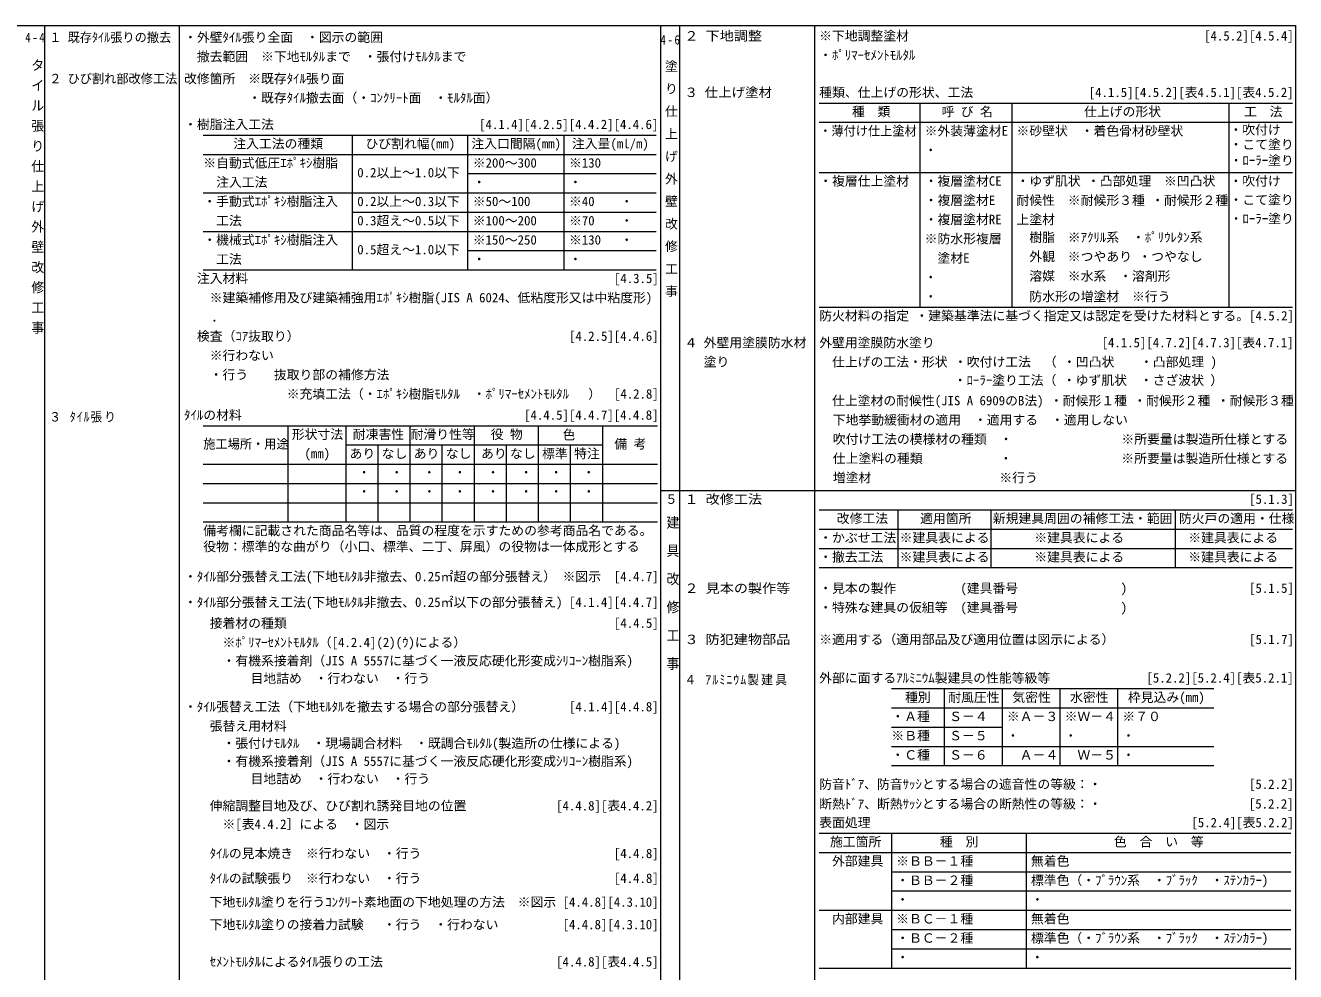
# Model space of a CAD drawing. Units: millimetres on the paper. Extents: x -395 to 397, y -284 to 286.
# Drawn here: x 1.4 to 397.4, y -8.7 to 286.2 of the extents above; entities that cross this region are included whole.
import ezdxf
from ezdxf.enums import TextEntityAlignment as Align

# ---------------------------------------------------------------- set-up
doc = ezdxf.new("R2010")
doc.units = ezdxf.units.MM
for name, color, linetype, lineweight in [('0-0', 4, 'Continuous', 9), ('E-0', 5, 'Continuous', 9), ('E-1', 7, 'Continuous', 9)]:
    doc.layers.add(name, color=color, linetype=linetype, lineweight=lineweight)
doc.layers.add('0-1_文字', color=7, linetype='Continuous')
doc.styles.add('@ＭＳ ゴシック', font='')
doc.styles.add('ＭＳ ゴシック', font='')
doc.styles.add('ＭＳ Ｐ明朝', font='')
doc.styles.get('@ＭＳ ゴシック').set_extended_font_data('@MS Gothic')
doc.styles.get('ＭＳ ゴシック').set_extended_font_data('MS Gothic')
doc.styles.get('ＭＳ Ｐ明朝').set_extended_font_data('MS PMincho')

msp = doc.modelspace()

# ---------------------------------------------------------------- linework, layer by layer
at = {"layer": '0-0'}
for p, q in [((7.369, 286.235), (7.369, -261.265)), ((49.369, 286.235), (49.369, -261.265)), ((205.369, 286.235), (205.369, -261.265)), ((247.369, 286.235), (247.369, -261.265)), ((248.869, 262.03), (396.432, 262.03)), ((280.233, 262.03), (280.233, 198.401)), ((308.862, 262.03), (308.862, 198.401)), ((376.542, 262.03), (376.542, 198.401)), ((248.869, 256.03), (396.432, 256.03)), ((56.869, 252.042), (198.086, 252.042)), ((103.369, 210.042), (103.369, 252.042)), ((139.369, 210.042), (139.369, 252.042)), ((169.369, 210.042), (169.369, 252.042)), ((56.869, 246.042), (198.086, 246.042)), ((139.369, 240.042), (198.086, 240.042)), ((248.869, 240.401), (396.432, 240.401)), ((56.869, 234.042), (198.086, 234.042)), ((103.369, 228.042), (198.086, 228.042)), ((56.869, 222.042), (198.086, 222.042)), ((139.369, 216.042), (198.086, 216.042)), ((56.869, 210.042), (198.086, 210.042)), ((248.869, 198.401), (396.432, 198.401)), ((56.869, 161.461), (198.433, 161.461)), ((83.369, 131.461), (83.369, 161.461)), ((101.369, 131.461), (101.369, 161.461)), ((121.369, 131.461), (121.369, 161.461)), ((141.369, 131.461), (141.369, 161.461)), ((161.369, 131.461), (161.369, 161.461)), ((181.369, 131.461), (181.369, 161.461)), ((101.369, 155.461), (181.369, 155.461)), ((111.369, 131.461), (111.369, 155.461)), ((131.369, 131.461), (131.369, 155.461)), ((151.369, 131.461), (151.369, 155.461)), ((171.369, 131.461), (171.369, 155.461)), ((56.869, 149.461), (198.433, 149.461)), ((56.869, 143.461), (198.433, 143.461)), ((199.369, 141.235), (397.369, 141.235)), ((56.869, 137.461), (198.433, 137.461)), ((248.869, 135.235), (396.432, 135.235)), ((273.334, 135.235), (273.334, 117.235)), ((302.319, 135.235), (302.319, 117.235)), ((359.843, 135.235), (359.843, 117.235)), ((56.869, 131.461), (198.433, 131.461)), ((248.869, 129.235), (396.432, 129.235)), ((248.869, 123.235), (396.432, 123.235)), ((248.869, 117.235), (396.432, 117.235)), ((271.369, 79.528), (371.869, 79.528)), ((287.869, 79.528), (287.869, 55.528)), ((305.869, 79.528), (305.869, 55.528)), ((323.869, 79.528), (323.869, 55.528)), ((341.869, 79.528), (341.869, 55.528)), ((271.369, 73.528), (371.869, 73.528)), ((271.369, 67.528), (305.869, 67.528)), ((271.369, 61.528), (371.869, 61.528)), ((271.369, 55.528), (371.869, 55.528)), ((248.869, 34.452), (395.871, 34.452)), ((271.369, 34.452), (271.369, -7.548)), ((313.369, 34.452), (313.369, -7.548)), ((248.869, 28.452), (395.871, 28.452)), ((271.369, 22.452), (395.871, 22.452)), ((271.369, 16.452), (395.871, 16.452)), ((248.869, 10.452), (395.871, 10.452)), ((271.369, 4.452), (395.871, 4.452)), ((271.369, -1.548), (395.871, -1.548)), ((248.869, -7.548), (395.871, -7.548))]:
    msp.add_line(p, q, dxfattribs=at)
at = {"layer": 'E-0', "color": 7}
for p, q in [((-394.631, 286.235), (397.369, 286.235)), ((199.369, 286.235), (199.369, -261.265)), ((397.369, 286.235), (397.369, -283.681))]:
    msp.add_line(p, q, dxfattribs=at)

# ---------------------------------------------------------------- texts
at = {"layer": '0-0', "color": 7, "style": 'ＭＳ ゴシック'}
for s, p in [('・吹付け', (376.747, 251.37)), ('・こて塗り', (376.781, 246.806)), ('・ﾛｰﾗｰ塗り', (376.813, 241.828)), ('・吹付け', (376.747, 235.389)), ('・こて塗り', (376.781, 229.539)), ('・ﾛｰﾗｰ塗り', (376.813, 223.657))]:
    msp.add_text(s, height=2.933, dxfattribs=at).set_placement(p, align=Align.BOTTOM_LEFT)
at = {"layer": '0-1_文字', "style": 'ＭＳ ゴシック'}
for s, width, p in [('１ 既存ﾀｲﾙ張りの撤去', 0.95, (8.869, 280.194)), ('２ 下地調整', 1.1, (206.844, 280.637)), ('２ ひび割れ部改修工法', 0.95, (8.869, 267.328)), ('３ 仕上げ塗材', 1.05, (206.869, 263.03)), ('・薄付け仕上塗材', 0.95, (248.869, 251.03)), ('・', 0.95, (281.733, 245.03)), ('・', 0.95, (281.733, 205.401)), ('・', 0.95, (281.733, 199.401)), ('色', 0.95, (168.969, 156.311)), ('施工場所・用途', 0.95, (56.869, 153.461)), ('・', 0.95, (105.102, 144.583)), ('・', 0.95, (115.267, 144.583)), ('・', 0.95, (125.433, 144.583)), ('・', 0.95, (134.953, 144.583)), ('・', 0.95, (145.279, 144.583)), ('・', 0.95, (155.606, 144.583)), ('・', 0.95, (164.964, 144.583)), ('・', 0.95, (175.13, 144.583)), ('・', 0.95, (105.102, 138.613)), ('・', 0.95, (115.267, 138.613)), ('・', 0.95, (125.433, 138.613)), ('・', 0.95, (134.953, 138.613)), ('・', 0.95, (145.279, 138.613)), ('・', 0.95, (155.606, 138.613)), ('・', 0.95, (164.964, 138.613)), ('・', 0.95, (175.13, 138.613)), ('５', 0.95, (200.869, 136.235)), ('１ 改修工法', 1.1, (206.869, 136.235)), ('２ 見本の製作等', 1.1, (206.869, 108.488)), ('３ 防犯建物部品', 1.1, (206.869, 92.528)), ('・', 0.95, (307.369, 62.528)), ('・', 0.95, (325.369, 62.528)), ('・', 0.95, (343.369, 62.528)), ('・', 0.95, (343.369, 56.528))]:
    msp.add_text(s, height=2.933, dxfattribs=dict(at, width=width)).set_placement(p, align=Align.BOTTOM_LEFT)
for s, p in [('・外壁ﾀｲﾙ張り全面\u3000・図示の範囲', (50.869, 280.194)), ('※下地調整塗材\u3000\u3000\u3000\u3000\u3000\u3000\u3000\u3000\u3000\u3000\u3000\u3000\u3000\u3000\u3000\u3000\u3000\u3000\u3000\u3000\u3000\u3000  [4.5.2][4.5.4]', (248.844, 280.637)), ('\u3000撤去範囲\u3000※下地ﾓﾙﾀﾙまで\u3000・張付けﾓﾙﾀﾙまで', (50.869, 274.194)), ('・ﾎﾟﾘﾏｰｾﾒﾝﾄﾓﾙﾀﾙ', (248.844, 274.637)), ('改修箇所\u3000※既存ﾀｲﾙ張り面', (50.869, 267.328)), ('\u3000\u3000\u3000\u3000\u3000・既存ﾀｲﾙ撤去面（・ｺﾝｸﾘｰﾄ面\u3000・ﾓﾙﾀﾙ面）', (50.869, 261.328)), ('種類、仕上げの形状、工法\u3000\u3000\u3000\u3000\u3000\u3000\u3000\u3000\u3000[4.1.5][4.5.2][表4.5.1][表4.5.2]', (248.869, 263.03)), ('種\u3000類', (259.06, 257.03)), ('呼 び 名', (287.017, 257.03)), ('仕上げの形状', (331.42, 257.03)), ('工\u3000法', (381.279, 257.03)), ('・樹脂注入工法\u3000\u3000\u3000\u3000\u3000\u3000\u3000\u3000\u3000\u3000\u3000\u3000\u3000  \u3000  [4.1.4][4.2.5][4.4.2][4.4.6]', (50.869, 253.042)), ('※外装薄塗材E', (281.733, 251.03)), ('※砂壁状\u3000・着色骨材砂壁状', (310.362, 251.03)), ('注入工法の種類', (66.219, 247.042)), ('ひび割れ幅(mm)', (107.419, 247.042)), ('注入口間隔(mm)', (140.419, 247.042)), ('注入量(ml/m)', (171.778, 247.042)), ('※自動式低圧ｴﾎﾟｷｼ樹脂', (56.869, 241.042)), ('0.2以上～1.0以下', (104.869, 238.011)), ('※200～300', (140.869, 241.042)), ('※130', (170.869, 241.042)), ('\u3000注入工法', (56.869, 235.042)), ('・\u3000', (140.869, 235.042)), ('・\u3000', (170.869, 235.042)), ('・複層仕上塗材', (248.869, 235.401)), ('・複層塗材CE', (281.733, 235.401)), ('・ゆず肌状 ・凸部処理  ※凹凸状', (310.362, 235.401)), ('・複層塗材E', (281.733, 229.401)), ('耐候性\u3000※耐候形３種 ・耐候形２種', (310.362, 229.401)), ('・手動式ｴﾎﾟｷｼ樹脂注入', (56.869, 229.042)), ('0.2以上～0.3以下', (104.869, 229.042)), ('※50～100', (140.869, 229.042)), ('※40\u3000\u3000・\u3000', (170.869, 229.042)), ('\u3000工法', (56.869, 223.042)), ('0.3超え～0.5以下', (104.869, 223.042)), ('※100～200', (140.869, 223.042)), ('※70\u3000\u3000・\u3000', (170.869, 223.042)), ('・複層塗材RE', (281.733, 223.401)), ('上塗材', (310.362, 223.401)), ('\u3000樹脂\u3000※ｱｸﾘﾙ系\u3000・ﾎﾟﾘｳﾚﾀﾝ系', (310.362, 217.845)), ('・機械式ｴﾎﾟｷｼ樹脂注入', (56.869, 217.042)), ('0.5超え～1.0以下', (104.869, 214.011)), ('※150～250', (140.869, 217.042)), ('※130\u3000 ・\u3000', (170.869, 217.042)), ('※防水形複層', (281.733, 217.401)), ('\u3000工法', (56.869, 211.042)), ('・\u3000', (140.869, 211.042)), ('・\u3000', (170.869, 211.042)), ('\u3000塗材E', (281.733, 211.401)), ('\u3000外観\u3000※つやあり ・つやなし ', (310.362, 211.845)), ('\u3000溶媒\u3000※水系\u3000・溶剤形', (310.362, 205.756)), ('\u3000注入材料\u3000\u3000\u3000\u3000\u3000\u3000\u3000\u3000\u3000\u3000\u3000\u3000\u3000\u3000\u3000\u3000\u3000\u3000\u3000\u3000 \u3000\u3000\u3000\u3000\u3000\u3000\u3000\u3000[4.3.5]', (50.869, 205.042)), ('\u3000\u3000※建築補修用及び建築補強用ｴﾎﾟｷｼ樹脂(JIS A 6024、低粘度形又は中粘度形)', (50.869, 199.042)), ('\u3000防水形の増塗材\u3000※行う', (310.362, 199.401)), ('防火材料の指定 ・建築基準法に基づく指定又は認定を受けた材料とする。[4.5.2]', (248.869, 193.401)), ('\u3000検査（ｺｱ抜取り）\u3000\u3000\u3000\u3000\u3000\u3000\u3000\u3000\u3000\u3000\u3000\u3000 \u3000\u3000\u3000\u3000\u3000\u3000\u3000\u3000 [4.2.5][4.4.6]', (50.869, 187.042)), ('４ 外壁用塗膜防水材', (206.869, 185.03)), ('外壁用塗膜防水塗り\u3000\u3000\u3000\u3000\u3000\u3000\u3000\u3000\u3000\u3000\u3000\u3000\u3000[4.1.5][4.7.2][4.7.3][表4.7.1]', (248.869, 185.03)), ('\u3000\u3000※行わない', (50.869, 181.042)), ('\u3000 塗り', (206.869, 179.03)), ('\u3000仕上げの工法・形状 ・吹付け工法\u3000（ ・凹凸状\u3000\u3000・凸部処理 )\u3000', (248.869, 179.03)), ('\u3000\u3000・行う\u3000\u3000抜取り部の補修方法', (50.869, 175.042)), ('\u3000              \u3000\u3000 ・ﾛｰﾗｰ塗り工法（ ・ゆず肌状\u3000・さざ波状 ）\u3000', (248.869, 173.308)), ('\u3000\u3000\u3000\u3000\u3000\u3000\u3000\u3000※充填工法（・ｴﾎﾟｷｼ樹脂ﾓﾙﾀﾙ\u3000・ﾎﾟﾘﾏｰｾﾒﾝﾄﾓﾙﾀﾙ\u3000 ）\u3000[4.2.8]', (50.869, 169.042)), ('\u3000仕上塗材の耐候性(JIS A 6909のB法) ・耐候形１種 ・耐候形２種 ・耐候形３種', (248.869, 166.945)), ('ﾀｲﾙの材料\u3000\u3000\u3000\u3000\u3000\u3000\u3000\u3000\u3000\u3000\u3000\u3000\u3000\u3000\u3000\u3000\u3000\u3000\u3000\u3000\u3000\u3000[4.4.5][4.4.7][4.4.8]', (50.869, 162.461)), ('\u3000\u3000下地挙動緩衝材の適用\u3000・適用する\u3000・適用しない', (245.09, 160.945)), ('形状寸法', (84.469, 156.461)), ('耐凍害性', (103.469, 156.461)), ('耐滑り性等', (121.469, 156.461)), ('役 物', (146.469, 156.461)), ('\u3000\u3000吹付け工法の模様材の種類\u3000・\u3000\u3000\u3000\u3000\u3000       ※所要量は製造所仕様とする', (245.09, 154.945)), ('(㎜)', (88.419, 150.461)), ('あり', (102.469, 150.461)), ('なし', (112.469, 150.461)), ('あり', (122.469, 150.461)), ('なし', (132.469, 150.461)), (' あり', (141.469, 150.461)), ('なし', (152.469, 150.461)), ('標準', (162.469, 150.461)), ('特注', (172.469, 150.461)), ('備 考', (185.001, 153.461)), ('\u3000\u3000仕上塗料の種類\u3000\u3000\u3000      ・\u3000\u3000\u3000\u3000\u3000       ※所要量は製造所仕様とする', (245.09, 148.945)), ('\u3000\u3000増塗材\u3000\u3000\u3000              ※行う', (245.09, 142.945)), ('\u3000\u3000\u3000\u3000\u3000\u3000\u3000\u3000\u3000\u3000\u3000\u3000\u3000\u3000\u3000\u3000\u3000\u3000\u3000\u3000\u3000\u3000\u3000\u3000\u3000\u3000\u3000 [5.1.3]', (272.869, 136.235)), ('備考欄に記載された商品名等は、品質の程度を示すための参考商品名である。', (56.869, 126.461)), ('改修工法     適用箇所', (254.337, 130.235)), ('新規建具周囲の補修工法・範囲 防火戸の適用・仕様', (302.988, 130.235)), ('・かぶせ工法', (248.869, 124.235)), ('※建具表による       ※建具表による\u3000\u3000\u3000\u3000  ※建具表による', (273.952, 124.235)), ('役物：標準的な曲がり（小口、標準、二丁、屏風）の役物は一体成形とする', (56.869, 121.46)), ('・撤去工法', (248.869, 118.235)), ('※建具表による       ※建具表による\u3000\u3000\u3000\u3000\u3000※建具表による', (273.952, 118.235)), ('・ﾀｲﾙ部分張替え工法(下地ﾓﾙﾀﾙ非撤去、0.25㎡超の部分張替え） ※図示  [4.4.7]', (50.869, 112.129)), ('・見本の製作\u3000\u3000\u3000\u3000\u3000(建具番号\u3000\u3000\u3000\u3000\u3000\u3000\u3000\u3000) \u3000\u3000\u3000\u3000\u3000\u3000\u3000\u3000\u3000[5.1.5]', (248.869, 108.488)), ('・ﾀｲﾙ部分張替え工法(下地ﾓﾙﾀﾙ非撤去、0.25㎡以下の部分張替え) [4.1.4][4.4.7]', (50.869, 104.124)), ('・特殊な建具の仮組等\u3000(建具番号\u3000\u3000\u3000\u3000\u3000\u3000\u3000\u3000) ', (248.869, 102.488)), ('\u3000\u3000接着材の種類\u3000\u3000\u3000\u3000\u3000\u3000\u3000\u3000\u3000\u3000\u3000\u3000\u3000\u3000\u3000\u3000\u3000\u3000\u3000\u3000\u3000\u3000\u3000\u3000\u3000 [4.4.5]', (50.869, 97.594)), ('\u3000\u3000\u3000※ﾎﾟﾘﾏｰｾﾒﾝﾄﾓﾙﾀﾙ（[4.2.4](2)(ｳ)による）', (50.869, 91.594)), ('※適用する（適用部品及び適用位置は図示による）\u3000\u3000 \u3000\u3000\u3000\u3000\u3000\u3000\u3000\u3000[5.1.7]', (248.869, 92.528)), ('\u3000\u3000\u3000・有機系接着剤（JIS A 5557に基づく一液反応硬化形変成ｼﾘｺｰﾝ樹脂系)', (50.869, 85.871)), ('外部に面するｱﾙﾐﾆｳﾑ製建具の性能等級等\u3000\u3000\u3000\u3000\u3000\u3000 \u3000[5.2.2][5.2.4][表5.2.1]', (248.869, 80.528)), ('・ﾀｲﾙ張替え工法（下地ﾓﾙﾀﾙを撤去する場合の部分張替え）\u3000\u3000 \u3000[4.1.4][4.4.8]', (50.869, 71.547)), ('種別', (275.623, 74.493)), ('耐風圧性', (289.073, 74.493)), ('気密性', (309.073, 74.493)), ('水密性', (327.073, 74.493)), ('枠見込み(mm)', (345.092, 74.493)), ('・Ａ種', (271.369, 68.528)), ('Ｓ－４', (289.369, 68.528)), ('※Ａ－３', (307.369, 68.528)), ('※Ｗ－４', (325.369, 68.528)), ('※７０', (343.369, 68.528)), ('\u3000\u3000張替え用材料', (50.869, 65.547)), ('\u3000\u3000\u3000・張付けﾓﾙﾀﾙ\u3000・現場調合材料\u3000・既調合ﾓﾙﾀﾙ(製造所の仕様による)', (50.869, 60.179)), ('※Ｂ種', (271.369, 62.528)), ('Ｓ－５', (289.369, 62.528)), ('・Ｃ種', (271.369, 56.528)), ('Ｓ－６', (289.369, 56.528)), ('\u3000Ａ－４', (307.369, 56.528)), ('\u3000Ｗ－５', (325.369, 56.528)), ('\u3000\u3000\u3000・有機系接着剤（JIS A 5557に基づく一液反応硬化形変成ｼﾘｺｰﾝ樹脂系)', (50.869, 54.571)), ('防音ﾄﾞｱ、防音ｻｯｼとする場合の遮音性の等級：・\u3000\u3000\u3000 \u3000\u3000       \u3000 \u3000[5.2.2]', (248.869, 47.413)), ('\u3000\u3000伸縮調整目地及び、ひび割れ誘発目地の位置\u3000\u3000\u3000     \u3000 [4.4.8][表4.4.2]', (50.869, 40.678)), ('断熱ﾄﾞｱ、断熱ｻｯｼとする場合の断熱性の等級：・\u3000\u3000\u3000                 [5.2.2]', (248.869, 41.277)), ('表面処理\u3000\u3000\u3000\u3000\u3000\u3000\u3000\u3000\u3000\u3000\u3000\u3000\u3000\u3000\u3000\u3000\u3000\u3000\u3000\u3000\u3000\u3000\u3000\u3000\u3000[5.2.4][表5.2.2]', (248.869, 35.452)), ('\u3000    ※[表4.4.2］による\u3000・図示', (50.869, 34.936)), ('施工箇所', (252.219, 29.452)), ('種\u3000別', (286.469, 29.452)), ('色\u3000合\u3000い\u3000等', (340.72, 29.452)), ('\u3000  ﾀｲﾙの見本焼き\u3000※行わない\u3000・行う\u3000\u3000\u3000\u3000\u3000\u3000\u3000\u3000\u3000\u3000\u3000\u3000\u3000    [4.4.8]', (50.869, 25.825)), ('\u3000外部建具', (248.869, 23.452)), ('※ＢＢ－１種', (272.869, 23.452)), ('無着色', (314.869, 23.452)), ('\u3000  ﾀｲﾙの試験張り\u3000※行わない\u3000・行う\u3000\u3000\u3000  \u3000\u3000\u3000\u3000\u3000\u3000\u3000\u3000\u3000\u3000\u3000[4.4.8]', (50.869, 18.08)), ('・ＢＢ－２種', (272.869, 17.452)), ('標準色（・ﾌﾞﾗｳﾝ系\u3000・ﾌﾞﾗｯｸ\u3000・ｽﾃﾝｶﾗｰ)', (314.869, 17.452)), ('\u3000\u3000下地ﾓﾙﾀﾙ塗りを行うｺﾝｸﾘｰﾄ素地面の下地処理の方法  ※図示 [4.4.8][4.3.10]', (50.869, 10.669)), ('・\u3000', (272.869, 11.452)), ('・ ', (314.869, 11.452)), ('\u3000内部建具', (248.869, 5.452)), ('※ＢＣ－１種', (272.869, 5.452)), ('無着色', (314.869, 5.452)), ('\u3000\u3000下地ﾓﾙﾀﾙ塗りの接着力試験\u3000 ・行う\u3000・行わない  \u3000\u3000\u3000  [4.4.8][4.3.10]', (50.869, 3.655)), ('・ＢＣ－２種', (272.869, -0.548)), ('標準色（・ﾌﾞﾗｳﾝ系\u3000・ﾌﾞﾗｯｸ\u3000・ｽﾃﾝｶﾗｰ)', (314.869, -0.548)), ('\u3000\u3000ｾﾒﾝﾄﾓﾙﾀﾙによるﾀｲﾙ張りの工法\u3000\u3000\u3000\u3000\u3000\u3000\u3000\u3000\u3000\u3000   \u3000\u3000[4.4.8][表4.4.5]', (50.869, -7.939)), ('・\u3000', (272.869, -6.548)), ('・\u3000', (314.869, -6.548))]:
    msp.add_text(s, height=2.933, dxfattribs=at).set_placement(p, align=Align.BOTTOM_LEFT)
at = {"layer": '0-1_文字', "style": '@ＭＳ ゴシック'}
for s, width, p in [('\u3000タ イ ル 張 り 仕 上 げ 外 壁 改 修 工 事', 1.05, (2.869, 280.194)), ('\u3000建\u3000具\u3000改\u3000修\u3000工\u3000事', 1.1, (200.869, 137.985))]:
    msp.add_text(s, height=2.933, rotation=270, dxfattribs=dict(at, width=width)).set_placement(p, align=Align.BOTTOM_LEFT)
at = {"layer": '0-1_文字', "attachment_point": 7}
for s, insert, char_height, style in [('\\T1.29;\\W0.85;4-4', (1.369, 280.993), 2.933, 'ＭＳ ゴシック'), ('\\T1.29;\\W0.85;4-6', (199.369, 280.235), 2.933, 'ＭＳ ゴシック'), ('\\T1.33;\u3000\u3000・\u3000', (50.869, 193.042), 2.199, 'ＭＳ Ｐ明朝'), ('\\T1.19;\\W0.9;３\\~ﾀｲﾙ張り', (8.869, 162.461), 2.933, 'ＭＳ ゴシック'), ('\\T1.21;\\W0.9;４\\~ｱﾙﾐﾆｳﾑ製建具', (206.869, 80.528), 2.933, 'ＭＳ ゴシック')]:
    msp.add_mtext(s, dxfattribs=dict(at, insert=insert, char_height=char_height, style=style))
at = {"layer": '0-1_文字', "insert": (200.869, 280.235), "char_height": 2.933, "attachment_point": 7, "rotation": 270, "style": '@ＭＳ ゴシック'}
msp.add_mtext('\\T1.17;\u3000塗\\~り\\~仕\\~上\\~げ\\~外\\~壁\\~改\\~修\\~工\\~事', dxfattribs=at)
at = {"layer": 'E-1', "style": 'ＭＳ ゴシック'}
for p in [(71.593, 80.394), (71.593, 49.094)]:
    msp.add_text('目地詰め  ・行わない\u3000・行う\u3000', height=2.933, dxfattribs=at).set_placement(p, align=Align.BOTTOM_LEFT)

doc.saveas('drawing.dxf')
